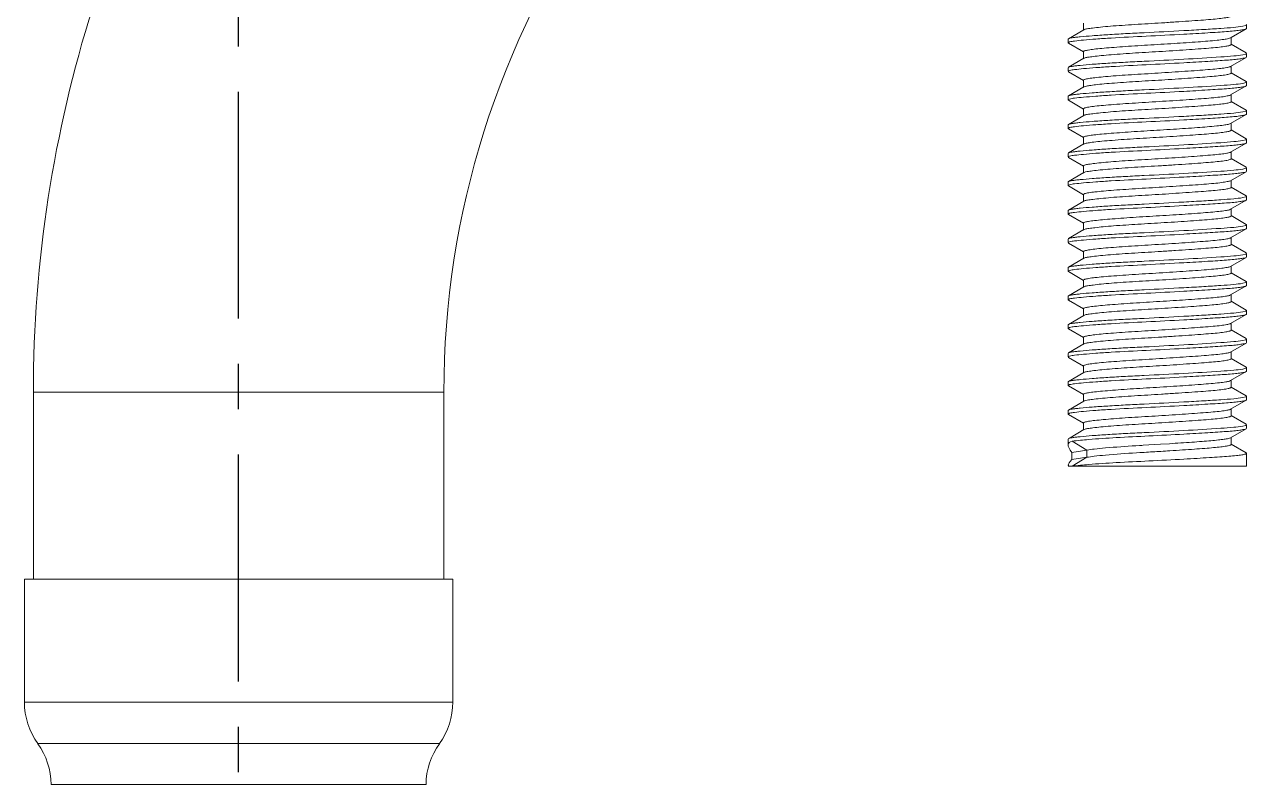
# Model space of a CAD drawing. Header units: millimetres. Extents: x 1334 to 1928, y -1757 to -1337.
# Drawn here: x 1652.81 to 1687.05, y -1692.07 to -1670.78 of the extents above; entities that cross this region are included whole.
import ezdxf

# ---------------------------------------------------------------- set-up
doc = ezdxf.new("R2010")
doc.units = ezdxf.units.MM
doc.header["$LTSCALE"] = 0.1
doc.linetypes.add('CENTERX2', pattern=[101.6, 63.5, -12.7, 12.7, -12.7])
doc.layers.get('0').update_dxf_attribs({"lineweight": 13})
doc.layers.add('CENTER', color=1, linetype='CENTERX2')

msp = doc.modelspace()

# ---------------------------------------------------------------- linework, layer by layer
at = {"color": 7, "linetype": 'Continuous'}
for p, q in [((1682.485, -1670.746), (1682.485, -1670.946)), ((1687.042, -1670.784), (1687.052, -1670.796)), ((1682.496, -1670.932), (1682.062, -1671.184)), ((1682.503, -1670.929), (1682.496, -1670.932)), ((1686.619, -1671.153), (1687.041, -1670.908)), ((1687.029, -1670.814), (1686.944, -1670.835)), ((1687.038, -1670.81), (1687.029, -1670.814)), ((1687.052, -1670.796), (1687.038, -1670.81)), ((1687.042, -1670.908), (1687.052, -1670.896)), ((1687.052, -1670.796), (1687.052, -1670.896)), ((1682.062, -1671.184), (1682.052, -1671.196)), ((1682.052, -1671.196), (1682.052, -1671.296)), ((1682.052, -1671.296), (1682.092, -1671.273)), ((1682.062, -1671.308), (1682.052, -1671.296)), ((1682.062, -1671.308), (1682.485, -1671.553)), ((1686.606, -1671.161), (1686.548, -1671.181)), ((1686.606, -1671.16), (1686.619, -1671.153)), ((1686.619, -1671.346), (1686.619, -1671.16)), ((1687.042, -1671.584), (1686.619, -1671.339)), ((1682.496, -1671.732), (1682.062, -1671.984)), ((1682.485, -1671.546), (1682.485, -1671.746)), ((1682.509, -1671.726), (1682.496, -1671.732)), ((1686.606, -1671.96), (1687.041, -1671.708)), ((1687.029, -1671.614), (1686.944, -1671.635)), ((1687.038, -1671.61), (1687.029, -1671.614)), ((1687.052, -1671.596), (1687.038, -1671.61)), ((1687.041, -1671.708), (1687.052, -1671.696)), ((1687.042, -1671.584), (1687.052, -1671.596)), ((1687.052, -1671.596), (1687.052, -1671.696)), ((1682.062, -1671.984), (1682.052, -1671.996)), ((1682.052, -1671.996), (1682.052, -1672.096)), ((1682.052, -1672.096), (1682.091, -1672.073)), ((1682.062, -1672.108), (1682.052, -1672.096)), ((1682.062, -1672.108), (1682.485, -1672.353)), ((1686.606, -1671.96), (1686.592, -1671.967)), ((1686.619, -1672.146), (1686.619, -1671.96)), ((1687.042, -1672.384), (1686.619, -1672.139)), ((1682.485, -1672.346), (1682.485, -1672.546)), ((1687.029, -1672.414), (1686.944, -1672.435)), ((1687.038, -1672.41), (1687.029, -1672.414)), ((1687.052, -1672.396), (1687.038, -1672.41)), ((1687.041, -1672.508), (1687.052, -1672.496)), ((1687.042, -1672.384), (1687.052, -1672.396)), ((1687.052, -1672.396), (1687.052, -1672.496)), ((1682.062, -1672.784), (1682.052, -1672.796)), ((1682.052, -1672.796), (1682.052, -1672.896)), ((1682.496, -1672.532), (1682.062, -1672.784)), ((1682.536, -1672.518), (1682.497, -1672.532)), ((1686.606, -1672.76), (1686.6, -1672.763)), ((1686.606, -1672.76), (1687.041, -1672.508)), ((1686.619, -1672.946), (1686.619, -1672.76)), ((1682.052, -1672.896), (1682.092, -1672.873)), ((1682.062, -1672.908), (1682.052, -1672.896)), ((1682.062, -1672.908), (1682.485, -1673.153)), ((1682.485, -1673.146), (1682.485, -1673.346)), ((1687.042, -1673.184), (1686.619, -1672.939)), ((1687.042, -1673.184), (1687.052, -1673.196)), ((1682.496, -1673.332), (1682.062, -1673.584)), ((1682.504, -1673.328), (1682.496, -1673.332)), ((1686.606, -1673.56), (1687.041, -1673.308)), ((1687.029, -1673.214), (1686.944, -1673.235)), ((1687.038, -1673.21), (1687.029, -1673.214)), ((1687.052, -1673.196), (1687.038, -1673.21)), ((1687.041, -1673.308), (1687.052, -1673.296)), ((1687.052, -1673.196), (1687.052, -1673.296)), ((1682.062, -1673.584), (1682.052, -1673.596)), ((1682.052, -1673.596), (1682.052, -1673.696)), ((1682.052, -1673.696), (1682.092, -1673.673)), ((1682.062, -1673.708), (1682.052, -1673.696)), ((1682.062, -1673.708), (1682.485, -1673.953)), ((1686.606, -1673.561), (1686.54, -1673.582)), ((1686.619, -1673.746), (1686.619, -1673.56)), ((1687.042, -1673.984), (1686.619, -1673.739)), ((1682.496, -1674.132), (1682.062, -1674.384)), ((1682.485, -1673.946), (1682.485, -1674.146)), ((1682.515, -1674.124), (1682.496, -1674.132)), ((1686.606, -1674.36), (1687.041, -1674.108)), ((1687.029, -1674.014), (1686.944, -1674.035)), ((1687.038, -1674.01), (1687.029, -1674.014)), ((1687.052, -1673.996), (1687.038, -1674.01)), ((1687.041, -1674.108), (1687.052, -1674.096)), ((1687.042, -1673.984), (1687.052, -1673.996)), ((1687.052, -1673.996), (1687.052, -1674.096)), ((1682.062, -1674.384), (1682.052, -1674.396)), ((1682.052, -1674.396), (1682.052, -1674.496)), ((1682.052, -1674.496), (1682.092, -1674.473)), ((1682.062, -1674.508), (1682.052, -1674.496)), ((1682.062, -1674.508), (1682.485, -1674.753)), ((1686.606, -1674.36), (1686.593, -1674.367)), ((1686.619, -1674.546), (1686.619, -1674.36)), ((1687.042, -1674.784), (1686.619, -1674.539)), ((1682.485, -1674.746), (1682.485, -1674.946)), ((1687.029, -1674.814), (1686.944, -1674.835)), ((1687.038, -1674.81), (1687.029, -1674.814)), ((1687.052, -1674.796), (1687.038, -1674.81)), ((1687.041, -1674.908), (1687.052, -1674.896)), ((1687.042, -1674.784), (1687.052, -1674.796)), ((1687.052, -1674.796), (1687.052, -1674.896)), ((1682.062, -1675.184), (1682.052, -1675.196)), ((1682.052, -1675.196), (1682.052, -1675.296)), ((1682.496, -1674.932), (1682.062, -1675.184)), ((1682.502, -1674.929), (1682.497, -1674.932)), ((1686.606, -1675.16), (1686.6, -1675.163)), ((1686.606, -1675.16), (1687.041, -1674.908)), ((1686.619, -1675.346), (1686.619, -1675.16)), ((1682.052, -1675.296), (1682.091, -1675.273)), ((1682.062, -1675.308), (1682.052, -1675.296)), ((1682.062, -1675.308), (1682.485, -1675.553)), ((1682.485, -1675.546), (1682.485, -1675.746)), ((1687.042, -1675.584), (1686.619, -1675.339)), ((1687.042, -1675.584), (1687.052, -1675.596)), ((1682.496, -1675.732), (1682.062, -1675.984)), ((1682.507, -1675.727), (1682.496, -1675.732)), ((1686.606, -1675.96), (1687.041, -1675.708)), ((1687.029, -1675.614), (1686.944, -1675.635)), ((1687.038, -1675.61), (1687.029, -1675.614)), ((1687.052, -1675.596), (1687.038, -1675.61)), ((1687.041, -1675.708), (1687.052, -1675.696)), ((1687.052, -1675.596), (1687.052, -1675.696)), ((1682.062, -1675.984), (1682.052, -1675.996)), ((1682.052, -1675.996), (1682.052, -1676.096)), ((1682.052, -1676.096), (1682.092, -1676.073)), ((1682.062, -1676.108), (1682.052, -1676.096)), ((1682.062, -1676.108), (1682.485, -1676.353)), ((1686.606, -1675.961), (1686.571, -1675.975)), ((1686.619, -1676.146), (1686.619, -1675.96)), ((1687.042, -1676.384), (1686.619, -1676.139)), ((1682.496, -1676.532), (1682.062, -1676.784)), ((1682.485, -1676.346), (1682.485, -1676.546)), ((1682.528, -1676.52), (1682.496, -1676.532)), ((1686.606, -1676.76), (1687.041, -1676.508)), ((1687.029, -1676.414), (1686.944, -1676.435)), ((1687.038, -1676.41), (1687.029, -1676.414)), ((1687.052, -1676.396), (1687.038, -1676.41)), ((1687.041, -1676.508), (1687.052, -1676.496)), ((1687.042, -1676.384), (1687.052, -1676.396)), ((1687.052, -1676.396), (1687.052, -1676.496)), ((1682.062, -1676.784), (1682.052, -1676.796)), ((1682.052, -1676.796), (1682.052, -1676.896)), ((1682.052, -1676.896), (1682.092, -1676.873)), ((1682.062, -1676.908), (1682.052, -1676.896)), ((1682.062, -1676.908), (1682.485, -1677.153)), ((1686.606, -1676.76), (1686.593, -1676.766)), ((1686.619, -1676.946), (1686.619, -1676.76)), ((1687.042, -1677.184), (1686.619, -1676.939)), ((1682.485, -1677.146), (1682.485, -1677.346)), ((1687.029, -1677.214), (1686.944, -1677.235)), ((1687.038, -1677.21), (1687.029, -1677.214)), ((1687.052, -1677.196), (1687.038, -1677.21)), ((1687.041, -1677.308), (1687.052, -1677.296)), ((1687.042, -1677.184), (1687.052, -1677.196)), ((1687.052, -1677.196), (1687.052, -1677.296)), ((1682.062, -1677.584), (1682.052, -1677.596)), ((1682.052, -1677.596), (1682.052, -1677.696)), ((1682.496, -1677.332), (1682.062, -1677.584)), ((1682.503, -1677.329), (1682.497, -1677.332)), ((1686.606, -1677.56), (1686.601, -1677.563)), ((1686.606, -1677.56), (1687.041, -1677.308)), ((1686.619, -1677.746), (1686.619, -1677.56)), ((1682.052, -1677.696), (1682.092, -1677.673)), ((1682.062, -1677.708), (1682.052, -1677.696)), ((1682.062, -1677.708), (1682.485, -1677.953)), ((1682.485, -1677.946), (1682.485, -1678.146)), ((1687.042, -1677.984), (1686.619, -1677.739)), ((1682.496, -1678.132), (1682.062, -1678.384)), ((1682.51, -1678.126), (1682.496, -1678.132)), ((1686.606, -1678.36), (1687.041, -1678.108)), ((1687.029, -1678.014), (1686.944, -1678.035)), ((1687.038, -1678.01), (1687.029, -1678.014)), ((1687.052, -1677.996), (1687.038, -1678.01)), ((1687.042, -1677.984), (1687.052, -1677.996)), ((1687.042, -1678.108), (1687.052, -1678.096)), ((1687.052, -1677.996), (1687.052, -1678.096)), ((1682.062, -1678.384), (1682.052, -1678.396)), ((1682.052, -1678.396), (1682.052, -1678.496)), ((1682.052, -1678.496), (1682.092, -1678.473)), ((1682.062, -1678.508), (1682.052, -1678.496)), ((1682.062, -1678.508), (1682.485, -1678.753)), ((1686.606, -1678.361), (1686.574, -1678.374)), ((1686.619, -1678.546), (1686.619, -1678.36)), ((1687.042, -1678.784), (1686.619, -1678.539)), ((1682.496, -1678.932), (1682.062, -1679.184)), ((1682.485, -1678.746), (1682.485, -1678.946)), ((1682.532, -1678.919), (1682.497, -1678.932)), ((1686.606, -1679.16), (1687.041, -1678.908)), ((1687.029, -1678.814), (1686.944, -1678.835)), ((1687.038, -1678.81), (1687.029, -1678.814)), ((1687.052, -1678.796), (1687.038, -1678.81)), ((1687.041, -1678.908), (1687.052, -1678.896)), ((1687.042, -1678.784), (1687.052, -1678.796)), ((1687.052, -1678.796), (1687.052, -1678.896)), ((1682.062, -1679.184), (1682.052, -1679.196)), ((1682.052, -1679.196), (1682.052, -1679.296)), ((1682.052, -1679.296), (1682.091, -1679.273)), ((1682.062, -1679.308), (1682.052, -1679.296)), ((1682.062, -1679.308), (1682.485, -1679.553)), ((1686.606, -1679.16), (1686.594, -1679.166)), ((1686.619, -1679.346), (1686.619, -1679.16)), ((1687.042, -1679.584), (1686.619, -1679.339)), ((1682.485, -1679.546), (1682.485, -1679.746)), ((1687.029, -1679.614), (1686.944, -1679.635)), ((1687.038, -1679.61), (1687.029, -1679.614)), ((1687.052, -1679.596), (1687.038, -1679.61)), ((1687.042, -1679.584), (1687.052, -1679.596)), ((1687.052, -1679.596), (1687.052, -1679.696)), ((1682.062, -1679.984), (1682.052, -1679.996)), ((1682.052, -1679.996), (1682.052, -1680.096)), ((1682.496, -1679.732), (1682.062, -1679.984)), ((1682.504, -1679.728), (1682.496, -1679.732)), ((1686.606, -1679.96), (1686.601, -1679.963)), ((1686.606, -1679.96), (1687.041, -1679.708)), ((1686.619, -1680.146), (1686.619, -1679.946)), ((1687.041, -1679.708), (1687.052, -1679.696)), ((1682.052, -1680.096), (1682.092, -1680.073)), ((1682.062, -1680.108), (1682.052, -1680.096)), ((1682.062, -1680.108), (1682.485, -1680.353)), ((1682.485, -1680.346), (1682.485, -1680.546)), ((1687.042, -1680.384), (1686.619, -1680.139)), ((1682.496, -1680.532), (1682.062, -1680.784)), ((1682.515, -1680.524), (1682.496, -1680.532)), ((1686.606, -1680.76), (1687.041, -1680.508)), ((1687.029, -1680.414), (1686.944, -1680.435)), ((1687.038, -1680.41), (1687.029, -1680.414)), ((1687.052, -1680.396), (1687.038, -1680.41)), ((1687.041, -1680.508), (1687.052, -1680.496)), ((1687.042, -1680.384), (1687.052, -1680.396)), ((1687.052, -1680.396), (1687.052, -1680.496)), ((1682.062, -1680.784), (1682.052, -1680.796)), ((1682.052, -1680.796), (1682.052, -1680.896)), ((1682.052, -1680.896), (1682.092, -1680.873)), ((1682.062, -1680.908), (1682.052, -1680.896)), ((1682.062, -1680.908), (1682.485, -1681.153)), ((1686.606, -1680.761), (1686.577, -1680.773)), ((1686.619, -1680.946), (1686.619, -1680.746)), ((1687.042, -1681.184), (1686.619, -1680.939)), ((1653.064, -1681.085), (1664.564, -1681.085)), ((1653.064, -1681.085), (1653.064, -1686.323)), ((1664.564, -1681.085), (1664.564, -1686.323)), ((1682.496, -1681.332), (1682.062, -1681.584)), ((1682.485, -1681.146), (1682.485, -1681.346)), ((1682.502, -1681.329), (1682.497, -1681.332)), ((1686.606, -1681.56), (1687.041, -1681.308)), ((1687.029, -1681.214), (1686.944, -1681.235)), ((1687.038, -1681.21), (1687.029, -1681.214)), ((1687.052, -1681.196), (1687.038, -1681.21)), ((1687.041, -1681.308), (1687.052, -1681.296)), ((1687.042, -1681.184), (1687.052, -1681.196)), ((1687.052, -1681.196), (1687.052, -1681.296)), ((1682.062, -1681.584), (1682.052, -1681.596)), ((1682.052, -1681.596), (1682.052, -1681.696)), ((1682.052, -1681.696), (1682.092, -1681.673)), ((1682.062, -1681.708), (1682.052, -1681.696)), ((1682.062, -1681.708), (1682.485, -1681.953)), ((1686.606, -1681.56), (1686.595, -1681.565)), ((1686.619, -1681.746), (1686.619, -1681.546)), ((1687.042, -1681.984), (1686.619, -1681.739)), ((1682.485, -1681.946), (1682.485, -1682.132)), ((1687.029, -1682.014), (1686.944, -1682.035)), ((1687.038, -1682.01), (1687.029, -1682.014)), ((1687.052, -1681.996), (1687.038, -1682.01)), ((1687.042, -1681.984), (1687.052, -1681.996)), ((1687.052, -1681.996), (1687.052, -1682.096)), ((1682.062, -1682.384), (1682.052, -1682.396)), ((1682.052, -1682.396), (1682.052, -1682.565)), ((1682.496, -1682.132), (1682.107, -1682.358)), ((1682.506, -1682.127), (1682.496, -1682.132)), ((1686.606, -1682.36), (1687.041, -1682.108)), ((1686.619, -1682.546), (1686.619, -1682.36)), ((1687.041, -1682.108), (1687.052, -1682.096)), ((1682.16, -1682.773), (1682.578, -1682.708)), ((1682.16, -1682.973), (1682.16, -1682.773)), ((1682.165, -1682.458), (1682.578, -1682.708)), ((1682.578, -1682.708), (1682.578, -1682.908)), ((1684.051, -1682.578), (1683.954, -1682.584)), ((1684.119, -1682.574), (1684.051, -1682.578)), ((1684.132, -1682.773), (1684.061, -1682.777)), ((1684.158, -1682.571), (1684.119, -1682.574)), ((1684.186, -1682.77), (1684.132, -1682.773)), ((1684.64, -1682.541), (1684.158, -1682.571)), ((1684.892, -1682.526), (1684.64, -1682.541)), ((1687.042, -1682.784), (1686.619, -1682.539)), ((1682.16, -1682.973), (1682.578, -1682.908)), ((1682.578, -1682.908), (1682.165, -1683.158)), ((1684.061, -1682.777), (1683.967, -1682.783)), ((1687.042, -1682.784), (1687.052, -1682.796)), ((1687.052, -1682.796), (1687.052, -1683.158)), ((1682.077, -1683.158), (1682.052, -1683.127)), ((1687.052, -1683.158), (1682.052, -1683.158)), ((1652.814, -1686.323), (1652.814, -1689.762)), ((1652.815, -1686.323), (1664.814, -1686.323)), ((1664.814, -1686.323), (1664.814, -1689.762)), ((1664.814, -1689.762), (1652.814, -1689.762)), ((1664.439, -1690.928), (1653.189, -1690.928)), ((1653.564, -1692.073), (1664.064, -1692.073))]:
    msp.add_line(p, q, dxfattribs=at)
for centre, radius, start, end in [((1688.824, -1681.085), 35.759, 145.0129, 180.0004), ((1688.823, -1681.085), 24.259, 145.013, 180.0012), ((1678.419, -1583.228), 99.708, 273.31567, 273.58501), ((1677.798, -1573.247), 109.709, 273.58282, 273.7131), ((1654.814, -1689.762), 2, 180, 215.6591), ((1662.814, -1689.762), 2, 324.3409, 0), ((1651.564, -1692.094), 2, 0.59, 35.6591), ((1666.064, -1692.094), 2, 144.3409, 179.41)]:
    msp.add_arc(centre, radius, start, end, dxfattribs=at)
for centre, major_axis, ratio, start_param, end_param in [((1684.552, -1683.902), (2.489, -1.388), 0.165946, 2.932111, 3.529522), ((1684.552, -1681.715), (2.496, 1.428), 0.096338, 2.790864, 3.086536)]:
    msp.add_ellipse(centre, major_axis=major_axis, ratio=ratio, start_param=start_param, end_param=end_param, dxfattribs=at)
for points, knots in [([(1686.619, -1670.546), (1686.619, -1670.551), (1686.605, -1670.563), (1686.556, -1670.58), (1686.446, -1670.602), (1686.271, -1670.624), (1686.038, -1670.645), (1685.753, -1670.667), (1685.421, -1670.691), (1685.054, -1670.716), (1684.549, -1670.749), (1684.05, -1670.777), (1683.572, -1670.808), (1683.252, -1670.832), (1682.976, -1670.857), (1682.759, -1670.88), (1682.608, -1670.903), (1682.529, -1670.917), (1682.503, -1670.929)], [0, 0, 0, 0, 0.003771, 0.011288, 0.039147, 0.083031, 0.139439, 0.20844, 0.289957, 0.380302, 0.474727, 0.656399, 0.742121, 0.821299, 0.889258, 0.942455, 0.979152, 1, 1, 1, 1]), ([(1685.295, -1670.958), (1684.924, -1670.979), (1684.379, -1671.007), (1683.668, -1671.041), (1683.182, -1671.069), (1682.759, -1671.098), (1682.46, -1671.123), (1682.274, -1671.143), (1682.177, -1671.156), (1682.11, -1671.168), (1682.074, -1671.177), (1682.062, -1671.184)], [0, 0, 0, 0, 0.343415, 0.504893, 0.658558, 0.79285, 0.89724, 0.936197, 0.965964, 0.987108, 1, 1, 1, 1]), ([(1682.092, -1671.273), (1682.138, -1671.26), (1682.268, -1671.244), (1682.514, -1671.218), (1682.857, -1671.191), (1683.442, -1671.152), (1684.264, -1671.113), (1684.943, -1671.078), (1685.295, -1671.058)], [0, 0, 0, 0, 0.044921, 0.122361, 0.231264, 0.365388, 0.670393, 1, 1, 1, 1]), ([(1686.944, -1670.835), (1686.861, -1670.85), (1686.656, -1670.872), (1686.294, -1670.899), (1685.828, -1670.928), (1685.483, -1670.948), (1685.295, -1670.958)], [0, 0, 0, 0, 0.152845, 0.373374, 0.658553, 1, 1, 1, 1]), ([(1685.295, -1671.058), (1685.518, -1671.046), (1685.835, -1671.027), (1686.234, -1671.002), (1686.478, -1670.986), (1686.683, -1670.969), (1686.847, -1670.951), (1686.962, -1670.932), (1687.023, -1670.919), (1687.042, -1670.908)], [0, 0, 0, 0, 0.381801, 0.543404, 0.681919, 0.800303, 0.895471, 0.962821, 1, 1, 1, 1]), ([(1686.548, -1671.181), (1686.505, -1671.191), (1686.399, -1671.207), (1686.116, -1671.239), (1685.65, -1671.277), (1685, -1671.32), (1684.406, -1671.355), (1683.925, -1671.385), (1683.587, -1671.408), (1683.28, -1671.431), (1683.014, -1671.454), (1682.797, -1671.475), (1682.638, -1671.495), (1682.541, -1671.515), (1682.497, -1671.53), (1682.485, -1671.542), (1682.485, -1671.546)], [0, 0, 0, 0, 0.031975, 0.07847, 0.209097, 0.375544, 0.556596, 0.645375, 0.729129, 0.80529, 0.871358, 0.925048, 0.964914, 0.98981, 0.996505, 1, 1, 1, 1]), ([(1686.619, -1671.346), (1686.619, -1671.351), (1686.605, -1671.363), (1686.557, -1671.38), (1686.449, -1671.402), (1686.276, -1671.423), (1686.046, -1671.444), (1685.765, -1671.466), (1685.437, -1671.49), (1685.074, -1671.515), (1684.572, -1671.547), (1684.076, -1671.575), (1683.6, -1671.606), (1683.278, -1671.63), (1683, -1671.655), (1682.778, -1671.678), (1682.621, -1671.7), (1682.538, -1671.715), (1682.509, -1671.726)], [0, 0, 0, 0, 0.003759, 0.011167, 0.038684, 0.081972, 0.137919, 0.205977, 0.286648, 0.376126, 0.469892, 0.651135, 0.736605, 0.816089, 0.884814, 0.939334, 0.977527, 1, 1, 1, 1]), ([(1685.295, -1671.758), (1684.924, -1671.779), (1684.379, -1671.807), (1683.668, -1671.841), (1683.182, -1671.869), (1682.759, -1671.898), (1682.46, -1671.923), (1682.274, -1671.943), (1682.177, -1671.956), (1682.11, -1671.968), (1682.074, -1671.977), (1682.062, -1671.984)], [0, 0, 0, 0, 0.343295, 0.504876, 0.658579, 0.79285, 0.897287, 0.936223, 0.965914, 0.987137, 1, 1, 1, 1]), ([(1686.944, -1671.635), (1686.861, -1671.65), (1686.656, -1671.672), (1686.106, -1671.713), (1685.64, -1671.739), (1685.295, -1671.758)], [0, 0, 0, 0, 0.152581, 0.373582, 1, 1, 1, 1]), ([(1685.295, -1671.858), (1685.518, -1671.846), (1685.835, -1671.827), (1686.234, -1671.802), (1686.478, -1671.786), (1686.683, -1671.769), (1686.847, -1671.751), (1686.962, -1671.732), (1687.023, -1671.719), (1687.041, -1671.708)], [0, 0, 0, 0, 0.381675, 0.543402, 0.682103, 0.800126, 0.895467, 0.962879, 1, 1, 1, 1]), ([(1682.091, -1672.073), (1682.138, -1672.06), (1682.268, -1672.044), (1682.514, -1672.018), (1682.857, -1671.991), (1683.442, -1671.952), (1684.264, -1671.913), (1684.943, -1671.878), (1685.295, -1671.858)], [0, 0, 0, 0, 0.044939, 0.122377, 0.231311, 0.3654, 0.670372, 1, 1, 1, 1]), ([(1686.592, -1671.967), (1686.561, -1671.98), (1686.474, -1671.997), (1686.312, -1672.019), (1686.088, -1672.04), (1685.812, -1672.063), (1685.493, -1672.086), (1685.012, -1672.119), (1684.514, -1672.151), (1684.013, -1672.18), (1683.658, -1672.202), (1683.333, -1672.226), (1683.05, -1672.25), (1682.82, -1672.274), (1682.663, -1672.293), (1682.571, -1672.309), (1682.526, -1672.321), (1682.498, -1672.329), (1682.485, -1672.341), (1682.485, -1672.346)], [0, 0, 0, 0, 0.024045, 0.06404, 0.118897, 0.186614, 0.265061, 0.351541, 0.536075, 0.627846, 0.715088, 0.794725, 0.864166, 0.921029, 0.963118, 0.97825, 0.989349, 0.996432, 1, 1, 1, 1]), ([(1686.619, -1672.146), (1686.619, -1672.151), (1686.606, -1672.162), (1686.56, -1672.179), (1686.456, -1672.2), (1686.291, -1672.222), (1686.071, -1672.242), (1685.801, -1672.263), (1685.487, -1672.286), (1685.136, -1672.311), (1684.646, -1672.343), (1684.05, -1672.377), (1683.481, -1672.413), (1683.079, -1672.447), (1682.844, -1672.471), (1682.669, -1672.493), (1682.573, -1672.508), (1682.536, -1672.518)], [0, 0, 0, 0, 0.003659, 0.010828, 0.03728, 0.078976, 0.133071, 0.19855, 0.276373, 0.363323, 0.455112, 0.634824, 0.799757, 0.870902, 0.92923, 0.972412, 1, 1, 1, 1]), ([(1686.944, -1672.435), (1686.861, -1672.45), (1686.656, -1672.472), (1686.106, -1672.513), (1685.64, -1672.539), (1685.295, -1672.558)], [0, 0, 0, 0, 0.152565, 0.373473, 1, 1, 1, 1]), ([(1685.295, -1672.558), (1684.924, -1672.579), (1684.379, -1672.607), (1683.668, -1672.641), (1683.182, -1672.669), (1682.759, -1672.698), (1682.46, -1672.723), (1682.274, -1672.743), (1682.177, -1672.756), (1682.11, -1672.768), (1682.074, -1672.777), (1682.062, -1672.784)], [0, 0, 0, 0, 0.343418, 0.504838, 0.658656, 0.792993, 0.897378, 0.93631, 0.966077, 0.98724, 1, 1, 1, 1]), ([(1682.092, -1672.873), (1682.138, -1672.86), (1682.268, -1672.844), (1682.514, -1672.818), (1682.857, -1672.791), (1683.442, -1672.752), (1684.264, -1672.713), (1684.942, -1672.678), (1685.295, -1672.658)], [0, 0, 0, 0, 0.044895, 0.122354, 0.231301, 0.365347, 0.670266, 1, 1, 1, 1]), ([(1686.6, -1672.763), (1686.572, -1672.776), (1686.489, -1672.793), (1686.334, -1672.817), (1686.115, -1672.839), (1685.842, -1672.862), (1685.524, -1672.884), (1685.042, -1672.916), (1684.54, -1672.948), (1684.035, -1672.979), (1683.675, -1673.002), (1683.346, -1673.025), (1683.059, -1673.048), (1682.825, -1673.072), (1682.666, -1673.092), (1682.572, -1673.109), (1682.526, -1673.121), (1682.499, -1673.13), (1682.485, -1673.142), (1682.485, -1673.147)], [0, 0, 0, 0, 0.022213, 0.060581, 0.114094, 0.181079, 0.259028, 0.345335, 0.5308, 0.62332, 0.711425, 0.792062, 0.862271, 0.919772, 0.962637, 0.978019, 0.98924, 0.996388, 1, 1, 1, 1]), ([(1685.295, -1672.658), (1685.518, -1672.646), (1685.835, -1672.627), (1686.234, -1672.602), (1686.478, -1672.586), (1686.683, -1672.569), (1686.847, -1672.551), (1686.962, -1672.532), (1687.023, -1672.519), (1687.041, -1672.508)], [0, 0, 0, 0, 0.381657, 0.543443, 0.681969, 0.800157, 0.895538, 0.962852, 1, 1, 1, 1]), ([(1686.619, -1672.946), (1686.619, -1672.951), (1686.605, -1672.963), (1686.556, -1672.98), (1686.447, -1673.002), (1686.273, -1673.024), (1686.04, -1673.045), (1685.756, -1673.067), (1685.425, -1673.091), (1685.059, -1673.116), (1684.555, -1673.149), (1684.056, -1673.176), (1683.579, -1673.207), (1683.258, -1673.232), (1682.982, -1673.257), (1682.764, -1673.28), (1682.611, -1673.302), (1682.531, -1673.316), (1682.504, -1673.328)], [0, 0, 0, 0, 0.003765, 0.011257, 0.039025, 0.082784, 0.139043, 0.207842, 0.289138, 0.379279, 0.473532, 0.65507, 0.740779, 0.820023, 0.888178, 0.94168, 0.978781, 1, 1, 1, 1]), ([(1685.295, -1673.358), (1684.924, -1673.379), (1684.379, -1673.407), (1683.668, -1673.441), (1683.182, -1673.469), (1682.759, -1673.498), (1682.46, -1673.523), (1682.274, -1673.543), (1682.177, -1673.556), (1682.11, -1673.568), (1682.074, -1673.577), (1682.062, -1673.584)], [0, 0, 0, 0, 0.343448, 0.504869, 0.658571, 0.792827, 0.897277, 0.936201, 0.965976, 0.987101, 1, 1, 1, 1]), ([(1682.092, -1673.673), (1682.138, -1673.66), (1682.268, -1673.644), (1682.514, -1673.617), (1682.856, -1673.591), (1683.442, -1673.552), (1684.264, -1673.513), (1684.942, -1673.478), (1685.295, -1673.458)], [0, 0, 0, 0, 0.044876, 0.122311, 0.231281, 0.365285, 0.670266, 1, 1, 1, 1]), ([(1686.944, -1673.235), (1686.861, -1673.25), (1686.656, -1673.272), (1686.294, -1673.299), (1685.828, -1673.328), (1685.483, -1673.348), (1685.295, -1673.358)], [0, 0, 0, 0, 0.152809, 0.373331, 0.658569, 1, 1, 1, 1]), ([(1685.295, -1673.458), (1685.518, -1673.446), (1685.835, -1673.428), (1686.234, -1673.402), (1686.478, -1673.386), (1686.683, -1673.369), (1686.847, -1673.351), (1686.962, -1673.332), (1687.023, -1673.319), (1687.041, -1673.308)], [0, 0, 0, 0, 0.38166, 0.54354, 0.681835, 0.800285, 0.89556, 0.96285, 1, 1, 1, 1]), ([(1686.54, -1673.582), (1686.496, -1673.592), (1686.388, -1673.608), (1686.102, -1673.641), (1685.633, -1673.678), (1684.983, -1673.722), (1684.392, -1673.756), (1683.913, -1673.786), (1683.578, -1673.809), (1683.273, -1673.832), (1683.009, -1673.854), (1682.794, -1673.876), (1682.637, -1673.896), (1682.54, -1673.915), (1682.497, -1673.93), (1682.485, -1673.942), (1682.485, -1673.946)], [0, 0, 0, 0, 0.03299, 0.080311, 0.211956, 0.378609, 0.559205, 0.6476, 0.730915, 0.80662, 0.872267, 0.925589, 0.965154, 0.989869, 0.996522, 1, 1, 1, 1]), ([(1686.619, -1673.746), (1686.619, -1673.751), (1686.605, -1673.763), (1686.557, -1673.78), (1686.45, -1673.801), (1686.28, -1673.823), (1686.052, -1673.844), (1685.774, -1673.865), (1685.449, -1673.889), (1685.089, -1673.914), (1684.59, -1673.946), (1683.987, -1673.98), (1683.416, -1674.018), (1683.019, -1674.053), (1682.793, -1674.076), (1682.632, -1674.099), (1682.546, -1674.113), (1682.515, -1674.124)], [0, 0, 0, 0, 0.003739, 0.011081, 0.038326, 0.081232, 0.136658, 0.204123, 0.284086, 0.372936, 0.466201, 0.647019, 0.812041, 0.881394, 0.936866, 0.976303, 1, 1, 1, 1]), ([(1685.295, -1674.158), (1684.924, -1674.179), (1684.379, -1674.207), (1683.668, -1674.241), (1683.182, -1674.269), (1682.759, -1674.298), (1682.46, -1674.323), (1682.274, -1674.343), (1682.177, -1674.356), (1682.11, -1674.368), (1682.074, -1674.377), (1682.062, -1674.384)], [0, 0, 0, 0, 0.343313, 0.504883, 0.658546, 0.792874, 0.897273, 0.936219, 0.965919, 0.98712, 1, 1, 1, 1]), ([(1686.944, -1674.035), (1686.861, -1674.05), (1686.656, -1674.072), (1686.106, -1674.113), (1685.64, -1674.139), (1685.295, -1674.158)], [0, 0, 0, 0, 0.152606, 0.373502, 1, 1, 1, 1]), ([(1685.295, -1674.258), (1685.518, -1674.246), (1685.835, -1674.227), (1686.234, -1674.202), (1686.478, -1674.186), (1686.683, -1674.169), (1686.847, -1674.151), (1686.962, -1674.132), (1687.023, -1674.119), (1687.041, -1674.108)], [0, 0, 0, 0, 0.381688, 0.543495, 0.681867, 0.800429, 0.895536, 0.96286, 1, 1, 1, 1]), ([(1682.092, -1674.473), (1682.138, -1674.46), (1682.268, -1674.444), (1682.514, -1674.418), (1682.856, -1674.391), (1683.442, -1674.352), (1684.264, -1674.313), (1684.942, -1674.278), (1685.295, -1674.258)], [0, 0, 0, 0, 0.044904, 0.122322, 0.231272, 0.365273, 0.670328, 1, 1, 1, 1]), ([(1686.593, -1674.367), (1686.562, -1674.379), (1686.475, -1674.397), (1686.314, -1674.419), (1686.091, -1674.44), (1685.816, -1674.462), (1685.496, -1674.486), (1685.016, -1674.519), (1684.516, -1674.55), (1684.016, -1674.58), (1683.66, -1674.602), (1683.334, -1674.625), (1683.051, -1674.65), (1682.82, -1674.673), (1682.664, -1674.693), (1682.571, -1674.709), (1682.526, -1674.721), (1682.499, -1674.73), (1682.485, -1674.741), (1682.485, -1674.746)], [0, 0, 0, 0, 0.023855, 0.063663, 0.118392, 0.186025, 0.264412, 0.350889, 0.535526, 0.627374, 0.71471, 0.794445, 0.863966, 0.920914, 0.963079, 0.978231, 0.989341, 0.996432, 1, 1, 1, 1]), ([(1686.619, -1674.546), (1686.619, -1674.551), (1686.605, -1674.563), (1686.576, -1674.573), (1686.528, -1674.586), (1686.43, -1674.604), (1686.27, -1674.624), (1686.037, -1674.645), (1685.751, -1674.667), (1685.418, -1674.691), (1685.051, -1674.716), (1684.545, -1674.749), (1684.045, -1674.777), (1683.567, -1674.808), (1683.247, -1674.833), (1682.972, -1674.858), (1682.755, -1674.881), (1682.606, -1674.903), (1682.527, -1674.917), (1682.502, -1674.929)], [0, 0, 0, 0, 0.003788, 0.011335, 0.023165, 0.039283, 0.083172, 0.139881, 0.20891, 0.290634, 0.381159, 0.475685, 0.657517, 0.743171, 0.822376, 0.890161, 0.943102, 0.979618, 1, 1, 1, 1]), ([(1686.944, -1674.835), (1686.861, -1674.85), (1686.656, -1674.872), (1686.106, -1674.913), (1685.64, -1674.939), (1685.295, -1674.958)], [0, 0, 0, 0, 0.152599, 0.373558, 1, 1, 1, 1]), ([(1685.295, -1674.958), (1684.924, -1674.979), (1684.379, -1675.007), (1683.668, -1675.041), (1683.182, -1675.069), (1682.759, -1675.098), (1682.46, -1675.123), (1682.274, -1675.143), (1682.177, -1675.156), (1682.11, -1675.168), (1682.074, -1675.177), (1682.062, -1675.184)], [0, 0, 0, 0, 0.343375, 0.50487, 0.658652, 0.793017, 0.897334, 0.93637, 0.966269, 0.98733, 1, 1, 1, 1]), ([(1682.091, -1675.273), (1682.138, -1675.26), (1682.268, -1675.244), (1682.514, -1675.218), (1682.857, -1675.191), (1683.442, -1675.152), (1684.264, -1675.113), (1684.943, -1675.078), (1685.295, -1675.058)], [0, 0, 0, 0, 0.044941, 0.122377, 0.231292, 0.365323, 0.670387, 1, 1, 1, 1]), ([(1686.6, -1675.163), (1686.572, -1675.176), (1686.49, -1675.192), (1686.335, -1675.216), (1686.116, -1675.239), (1685.844, -1675.262), (1685.525, -1675.284), (1685.043, -1675.316), (1684.541, -1675.348), (1684.036, -1675.379), (1683.676, -1675.402), (1683.347, -1675.425), (1683.06, -1675.448), (1682.825, -1675.472), (1682.666, -1675.492), (1682.572, -1675.509), (1682.526, -1675.521), (1682.499, -1675.53), (1682.485, -1675.542), (1682.485, -1675.547)], [0, 0, 0, 0, 0.022115, 0.060417, 0.113863, 0.180813, 0.258751, 0.345046, 0.530545, 0.623104, 0.711246, 0.79193, 0.862186, 0.919707, 0.962598, 0.978001, 0.989231, 0.996381, 1, 1, 1, 1]), ([(1685.295, -1675.058), (1685.518, -1675.046), (1685.835, -1675.027), (1686.234, -1675.002), (1686.478, -1674.986), (1686.683, -1674.969), (1686.847, -1674.951), (1686.962, -1674.932), (1687.023, -1674.919), (1687.041, -1674.908)], [0, 0, 0, 0, 0.381751, 0.543408, 0.682028, 0.800424, 0.895573, 0.96291, 1, 1, 1, 1]), ([(1686.619, -1675.346), (1686.619, -1675.351), (1686.605, -1675.363), (1686.556, -1675.38), (1686.448, -1675.402), (1686.274, -1675.424), (1686.043, -1675.445), (1685.76, -1675.466), (1685.431, -1675.49), (1685.066, -1675.515), (1684.563, -1675.548), (1684.066, -1675.576), (1683.589, -1675.607), (1683.268, -1675.631), (1682.99, -1675.656), (1682.77, -1675.679), (1682.616, -1675.701), (1682.534, -1675.716), (1682.507, -1675.727)], [0, 0, 0, 0, 0.003756, 0.011214, 0.038858, 0.082417, 0.138491, 0.206971, 0.287951, 0.377797, 0.471811, 0.653168, 0.73882, 0.818166, 0.886585, 0.940598, 0.978215, 1, 1, 1, 1]), ([(1685.295, -1675.758), (1684.924, -1675.779), (1684.379, -1675.807), (1683.668, -1675.841), (1683.182, -1675.869), (1682.759, -1675.898), (1682.46, -1675.923), (1682.274, -1675.943), (1682.177, -1675.956), (1682.11, -1675.968), (1682.074, -1675.977), (1682.062, -1675.984)], [0, 0, 0, 0, 0.343446, 0.504849, 0.65856, 0.792835, 0.897285, 0.936198, 0.965988, 0.987111, 1, 1, 1, 1]), ([(1682.092, -1676.073), (1682.138, -1676.06), (1682.269, -1676.044), (1682.514, -1676.018), (1682.857, -1675.991), (1683.442, -1675.952), (1684.264, -1675.913), (1684.942, -1675.878), (1685.295, -1675.858)], [0, 0, 0, 0, 0.044916, 0.122398, 0.231289, 0.365356, 0.670338, 1, 1, 1, 1]), ([(1686.944, -1675.635), (1686.861, -1675.65), (1686.656, -1675.672), (1686.294, -1675.699), (1685.828, -1675.728), (1685.483, -1675.748), (1685.295, -1675.758)], [0, 0, 0, 0, 0.152733, 0.373333, 0.658572, 1, 1, 1, 1]), ([(1685.295, -1675.858), (1685.518, -1675.846), (1685.835, -1675.827), (1686.234, -1675.802), (1686.478, -1675.786), (1686.683, -1675.769), (1686.847, -1675.751), (1686.962, -1675.732), (1687.023, -1675.719), (1687.041, -1675.708)], [0, 0, 0, 0, 0.381773, 0.543466, 0.682085, 0.800438, 0.895611, 0.962929, 1, 1, 1, 1]), ([(1686.571, -1675.975), (1686.534, -1675.985), (1686.437, -1676.002), (1686.261, -1676.024), (1686.029, -1676.045), (1685.629, -1676.078), (1685.057, -1676.117), (1684.457, -1676.152), (1683.967, -1676.182), (1683.62, -1676.205), (1683.305, -1676.229), (1683.031, -1676.252), (1682.808, -1676.274), (1682.643, -1676.295), (1682.543, -1676.314), (1682.498, -1676.33), (1682.485, -1676.341), (1682.485, -1676.346)], [0, 0, 0, 0, 0.02823, 0.071772, 0.12913, 0.198653, 0.364424, 0.547076, 0.637258, 0.722607, 0.800399, 0.868062, 0.923141, 0.964024, 0.98958, 0.996451, 1, 1, 1, 1]), ([(1686.619, -1676.146), (1686.619, -1676.151), (1686.606, -1676.162), (1686.559, -1676.179), (1686.454, -1676.201), (1686.287, -1676.222), (1686.064, -1676.243), (1685.792, -1676.264), (1685.473, -1676.287), (1685.119, -1676.312), (1684.626, -1676.344), (1684.027, -1676.378), (1683.457, -1676.415), (1683.057, -1676.449), (1682.825, -1676.473), (1682.655, -1676.495), (1682.562, -1676.51), (1682.528, -1676.52)], [0, 0, 0, 0, 0.003697, 0.010911, 0.03764, 0.079788, 0.134277, 0.200549, 0.279138, 0.366761, 0.459059, 0.639091, 0.804174, 0.874704, 0.932013, 0.973876, 1, 1, 1, 1]), ([(1685.295, -1676.558), (1684.924, -1676.579), (1684.379, -1676.607), (1683.668, -1676.641), (1683.182, -1676.669), (1682.759, -1676.698), (1682.46, -1676.723), (1682.274, -1676.743), (1682.177, -1676.756), (1682.11, -1676.768), (1682.074, -1676.777), (1682.062, -1676.784)], [0, 0, 0, 0, 0.343354, 0.504878, 0.658532, 0.792868, 0.897266, 0.936212, 0.965935, 0.987105, 1, 1, 1, 1]), ([(1686.944, -1676.435), (1686.861, -1676.45), (1686.656, -1676.472), (1686.106, -1676.512), (1685.64, -1676.539), (1685.295, -1676.558)], [0, 0, 0, 0, 0.152608, 0.373409, 1, 1, 1, 1]), ([(1685.295, -1676.658), (1685.518, -1676.646), (1685.835, -1676.627), (1686.234, -1676.602), (1686.478, -1676.586), (1686.683, -1676.569), (1686.847, -1676.551), (1686.962, -1676.532), (1687.023, -1676.518), (1687.041, -1676.508)], [0, 0, 0, 0, 0.381744, 0.543554, 0.681933, 0.800455, 0.895594, 0.962894, 1, 1, 1, 1]), ([(1682.092, -1676.873), (1682.138, -1676.86), (1682.268, -1676.844), (1682.514, -1676.817), (1682.857, -1676.791), (1683.442, -1676.752), (1684.264, -1676.713), (1684.942, -1676.678), (1685.295, -1676.658)], [0, 0, 0, 0, 0.044876, 0.122373, 0.231266, 0.365338, 0.670281, 1, 1, 1, 1]), ([(1686.593, -1676.766), (1686.563, -1676.779), (1686.477, -1676.796), (1686.316, -1676.819), (1686.094, -1676.84), (1685.819, -1676.862), (1685.499, -1676.885), (1685.018, -1676.919), (1684.519, -1676.95), (1684.018, -1676.98), (1683.661, -1677.002), (1683.336, -1677.025), (1683.052, -1677.05), (1682.821, -1677.073), (1682.664, -1677.093), (1682.571, -1677.109), (1682.526, -1677.121), (1682.499, -1677.13), (1682.485, -1677.141), (1682.485, -1677.146)], [0, 0, 0, 0, 0.02368, 0.063316, 0.117923, 0.185481, 0.263811, 0.350282, 0.535014, 0.626934, 0.714359, 0.794186, 0.863779, 0.920803, 0.963043, 0.978213, 0.989334, 0.996431, 1, 1, 1, 1]), ([(1686.619, -1676.946), (1686.619, -1676.951), (1686.605, -1676.963), (1686.576, -1676.973), (1686.528, -1676.986), (1686.431, -1677.004), (1686.271, -1677.024), (1686.038, -1677.045), (1685.753, -1677.067), (1685.422, -1677.091), (1685.055, -1677.116), (1684.549, -1677.149), (1684.05, -1677.177), (1683.573, -1677.208), (1683.252, -1677.232), (1682.976, -1677.257), (1682.759, -1677.28), (1682.608, -1677.302), (1682.529, -1677.317), (1682.503, -1677.329)], [0, 0, 0, 0, 0.003776, 0.011306, 0.023109, 0.03919, 0.082986, 0.139561, 0.208412, 0.289951, 0.380306, 0.474729, 0.656445, 0.742042, 0.8213, 0.889261, 0.942432, 0.979301, 1, 1, 1, 1]), ([(1686.944, -1677.235), (1686.861, -1677.25), (1686.656, -1677.272), (1686.106, -1677.313), (1685.64, -1677.339), (1685.295, -1677.358)], [0, 0, 0, 0, 0.152654, 0.37361, 1, 1, 1, 1]), ([(1685.295, -1677.358), (1684.924, -1677.379), (1684.379, -1677.407), (1683.668, -1677.441), (1683.182, -1677.469), (1682.759, -1677.498), (1682.46, -1677.523), (1682.274, -1677.543), (1682.177, -1677.556), (1682.11, -1677.568), (1682.074, -1677.577), (1682.062, -1677.584)], [0, 0, 0, 0, 0.343304, 0.504877, 0.658594, 0.792932, 0.897332, 0.936273, 0.965975, 0.987208, 1, 1, 1, 1]), ([(1682.092, -1677.673), (1682.138, -1677.66), (1682.268, -1677.644), (1682.514, -1677.618), (1682.856, -1677.591), (1683.442, -1677.552), (1684.264, -1677.513), (1684.942, -1677.478), (1685.295, -1677.458)], [0, 0, 0, 0, 0.04485, 0.122319, 0.231207, 0.365307, 0.670301, 1, 1, 1, 1]), ([(1686.601, -1677.563), (1686.573, -1677.576), (1686.49, -1677.592), (1686.336, -1677.616), (1686.118, -1677.639), (1685.845, -1677.662), (1685.526, -1677.684), (1685.045, -1677.716), (1684.542, -1677.748), (1684.037, -1677.779), (1683.677, -1677.802), (1683.347, -1677.825), (1683.06, -1677.848), (1682.826, -1677.871), (1682.667, -1677.892), (1682.572, -1677.909), (1682.526, -1677.921), (1682.499, -1677.93), (1682.485, -1677.942), (1682.485, -1677.947)], [0, 0, 0, 0, 0.022018, 0.060259, 0.113642, 0.180557, 0.258486, 0.34477, 0.530302, 0.622897, 0.711075, 0.791803, 0.862107, 0.919646, 0.962559, 0.977981, 0.989221, 0.996375, 1, 1, 1, 1]), ([(1685.295, -1677.458), (1685.518, -1677.446), (1685.835, -1677.427), (1686.234, -1677.402), (1686.478, -1677.386), (1686.683, -1677.369), (1686.847, -1677.351), (1686.962, -1677.332), (1687.023, -1677.319), (1687.041, -1677.308)], [0, 0, 0, 0, 0.381752, 0.543548, 0.681825, 0.800404, 0.895509, 0.962833, 1, 1, 1, 1]), ([(1686.619, -1677.746), (1686.619, -1677.751), (1686.605, -1677.763), (1686.557, -1677.78), (1686.449, -1677.802), (1686.276, -1677.823), (1686.046, -1677.844), (1685.765, -1677.866), (1685.438, -1677.89), (1685.075, -1677.915), (1684.573, -1677.947), (1684.077, -1677.975), (1683.601, -1678.006), (1683.279, -1678.03), (1683.001, -1678.055), (1682.779, -1678.078), (1682.622, -1678.1), (1682.538, -1678.115), (1682.51, -1678.126)], [0, 0, 0, 0, 0.003745, 0.011163, 0.03866, 0.08196, 0.137828, 0.205904, 0.286504, 0.37597, 0.469723, 0.650869, 0.736408, 0.815884, 0.884642, 0.939218, 0.977506, 1, 1, 1, 1]), ([(1685.295, -1678.158), (1684.924, -1678.179), (1684.379, -1678.207), (1683.668, -1678.241), (1683.182, -1678.269), (1682.759, -1678.298), (1682.46, -1678.323), (1682.274, -1678.343), (1682.177, -1678.356), (1682.11, -1678.368), (1682.074, -1678.377), (1682.062, -1678.384)], [0, 0, 0, 0, 0.343418, 0.504833, 0.658563, 0.792841, 0.897294, 0.9362, 0.965988, 0.987127, 1, 1, 1, 1]), ([(1682.092, -1678.473), (1682.138, -1678.46), (1682.268, -1678.444), (1682.514, -1678.418), (1682.857, -1678.391), (1683.442, -1678.352), (1684.264, -1678.313), (1684.943, -1678.278), (1685.295, -1678.258)], [0, 0, 0, 0, 0.044917, 0.122358, 0.231259, 0.365383, 0.670388, 1, 1, 1, 1]), ([(1686.944, -1678.035), (1686.861, -1678.05), (1686.656, -1678.072), (1686.294, -1678.099), (1685.828, -1678.128), (1685.483, -1678.148), (1685.295, -1678.158)], [0, 0, 0, 0, 0.152478, 0.373354, 0.658484, 1, 1, 1, 1]), ([(1685.295, -1678.258), (1685.518, -1678.246), (1685.835, -1678.227), (1686.234, -1678.202), (1686.478, -1678.186), (1686.683, -1678.169), (1686.847, -1678.151), (1686.962, -1678.132), (1687.023, -1678.119), (1687.042, -1678.108)], [0, 0, 0, 0, 0.381802, 0.543415, 0.681909, 0.800312, 0.895473, 0.962821, 1, 1, 1, 1]), ([(1686.574, -1678.374), (1686.538, -1678.385), (1686.442, -1678.401), (1686.268, -1678.423), (1686.037, -1678.445), (1685.637, -1678.477), (1685.065, -1678.517), (1684.464, -1678.552), (1683.973, -1678.582), (1683.625, -1678.605), (1683.309, -1678.629), (1683.034, -1678.652), (1682.809, -1678.674), (1682.644, -1678.695), (1682.543, -1678.714), (1682.498, -1678.73), (1682.485, -1678.741), (1682.485, -1678.746)], [0, 0, 0, 0, 0.027669, 0.070775, 0.127809, 0.197098, 0.36278, 0.545664, 0.636053, 0.721641, 0.79967, 0.867572, 0.922869, 0.963895, 0.989544, 0.996445, 1, 1, 1, 1]), ([(1686.619, -1678.546), (1686.619, -1678.551), (1686.606, -1678.562), (1686.559, -1678.579), (1686.455, -1678.6), (1686.29, -1678.622), (1686.068, -1678.643), (1685.797, -1678.663), (1685.481, -1678.687), (1685.129, -1678.711), (1684.638, -1678.743), (1684.04, -1678.777), (1683.471, -1678.814), (1683.07, -1678.848), (1682.836, -1678.872), (1682.663, -1678.894), (1682.568, -1678.909), (1682.532, -1678.919)], [0, 0, 0, 0, 0.003686, 0.010864, 0.037425, 0.07933, 0.133535, 0.199432, 0.277574, 0.364814, 0.456805, 0.6366, 0.801675, 0.872574, 0.930462, 0.973091, 1, 1, 1, 1]), ([(1685.295, -1678.958), (1684.924, -1678.979), (1684.379, -1679.007), (1683.668, -1679.041), (1683.182, -1679.069), (1682.759, -1679.098), (1682.46, -1679.123), (1682.274, -1679.143), (1682.177, -1679.156), (1682.11, -1679.168), (1682.074, -1679.177), (1682.062, -1679.184)], [0, 0, 0, 0, 0.343437, 0.504915, 0.658589, 0.792936, 0.897339, 0.936276, 0.966039, 0.987145, 1, 1, 1, 1]), ([(1686.944, -1678.835), (1686.861, -1678.85), (1686.656, -1678.872), (1686.294, -1678.899), (1685.828, -1678.928), (1685.483, -1678.948), (1685.295, -1678.958)], [0, 0, 0, 0, 0.152595, 0.373347, 0.658484, 1, 1, 1, 1]), ([(1685.295, -1679.058), (1685.518, -1679.046), (1685.835, -1679.027), (1686.234, -1679.002), (1686.478, -1678.986), (1686.683, -1678.969), (1686.847, -1678.951), (1686.962, -1678.932), (1687.023, -1678.919), (1687.041, -1678.908)], [0, 0, 0, 0, 0.381663, 0.543417, 0.682126, 0.800116, 0.895457, 0.962878, 1, 1, 1, 1]), ([(1682.091, -1679.273), (1682.138, -1679.26), (1682.268, -1679.244), (1682.514, -1679.218), (1682.857, -1679.191), (1683.442, -1679.152), (1684.264, -1679.113), (1684.943, -1679.078), (1685.295, -1679.058)], [0, 0, 0, 0, 0.044941, 0.122377, 0.231309, 0.365401, 0.670377, 1, 1, 1, 1]), ([(1686.594, -1679.166), (1686.564, -1679.178), (1686.478, -1679.196), (1686.318, -1679.219), (1686.097, -1679.24), (1685.821, -1679.262), (1685.502, -1679.285), (1685.021, -1679.318), (1684.521, -1679.35), (1684.02, -1679.38), (1683.663, -1679.402), (1683.337, -1679.425), (1683.053, -1679.449), (1682.821, -1679.473), (1682.664, -1679.493), (1682.571, -1679.51), (1682.526, -1679.521), (1682.499, -1679.53), (1682.485, -1679.541), (1682.485, -1679.546)], [0, 0, 0, 0, 0.023516, 0.06299, 0.117482, 0.18497, 0.263246, 0.34971, 0.534532, 0.62652, 0.714026, 0.793942, 0.863602, 0.920696, 0.963009, 0.978196, 0.989327, 0.99643, 1, 1, 1, 1]), ([(1686.619, -1679.346), (1686.619, -1679.351), (1686.605, -1679.363), (1686.556, -1679.38), (1686.447, -1679.402), (1686.273, -1679.424), (1686.04, -1679.445), (1685.756, -1679.466), (1685.425, -1679.491), (1685.059, -1679.516), (1684.554, -1679.549), (1684.056, -1679.576), (1683.578, -1679.607), (1683.257, -1679.632), (1682.981, -1679.657), (1682.763, -1679.68), (1682.611, -1679.702), (1682.531, -1679.716), (1682.504, -1679.728)], [0, 0, 0, 0, 0.003762, 0.011262, 0.039086, 0.082817, 0.139049, 0.207939, 0.289238, 0.379419, 0.473686, 0.655378, 0.740836, 0.820181, 0.88831, 0.941794, 0.978773, 1, 1, 1, 1]), ([(1686.944, -1679.635), (1686.861, -1679.65), (1686.656, -1679.672), (1686.106, -1679.713), (1685.64, -1679.739), (1685.295, -1679.758)], [0, 0, 0, 0, 0.152899, 0.373265, 1, 1, 1, 1]), ([(1685.295, -1679.758), (1684.924, -1679.779), (1684.379, -1679.807), (1683.668, -1679.841), (1683.182, -1679.869), (1682.759, -1679.898), (1682.46, -1679.923), (1682.274, -1679.943), (1682.177, -1679.956), (1682.11, -1679.968), (1682.074, -1679.977), (1682.062, -1679.984)], [0, 0, 0, 0, 0.343312, 0.50491, 0.65858, 0.792907, 0.897307, 0.936258, 0.965949, 0.987177, 1, 1, 1, 1]), ([(1682.092, -1680.073), (1682.138, -1680.06), (1682.268, -1680.044), (1682.514, -1680.018), (1682.857, -1679.991), (1683.442, -1679.952), (1684.264, -1679.913), (1684.942, -1679.878), (1685.295, -1679.858)], [0, 0, 0, 0, 0.044899, 0.122357, 0.231304, 0.365352, 0.670272, 1, 1, 1, 1]), ([(1686.601, -1679.963), (1686.573, -1679.976), (1686.491, -1679.992), (1686.337, -1680.016), (1686.119, -1680.038), (1685.846, -1680.061), (1685.528, -1680.084), (1685.175, -1680.107), (1684.8, -1680.131), (1684.417, -1680.155), (1684.038, -1680.179), (1683.678, -1680.202), (1683.348, -1680.225), (1683.061, -1680.248), (1682.825, -1680.272), (1682.652, -1680.293), (1682.546, -1680.314), (1682.499, -1680.33), (1682.485, -1680.342), (1682.485, -1680.347)], [0, 0, 0, 0, 0.021923, 0.060107, 0.113432, 0.180314, 0.258238, 0.344515, 0.436231, 0.530078, 0.622711, 0.710924, 0.791694, 0.862046, 0.919604, 0.962536, 0.989211, 0.996369, 1, 1, 1, 1]), ([(1685.295, -1679.858), (1685.518, -1679.846), (1685.835, -1679.827), (1686.234, -1679.802), (1686.478, -1679.786), (1686.683, -1679.769), (1686.847, -1679.751), (1686.962, -1679.732), (1687.023, -1679.719), (1687.041, -1679.708)], [0, 0, 0, 0, 0.38166, 0.543434, 0.68198, 0.800152, 0.895534, 0.962852, 1, 1, 1, 1]), ([(1686.619, -1680.146), (1686.619, -1680.151), (1686.605, -1680.163), (1686.557, -1680.18), (1686.45, -1680.201), (1686.28, -1680.223), (1686.052, -1680.244), (1685.773, -1680.265), (1685.449, -1680.289), (1685.088, -1680.314), (1684.589, -1680.346), (1683.986, -1680.38), (1683.415, -1680.418), (1683.017, -1680.453), (1682.793, -1680.476), (1682.631, -1680.499), (1682.545, -1680.513), (1682.515, -1680.524)], [0, 0, 0, 0, 0.003726, 0.011082, 0.038355, 0.081252, 0.136776, 0.204235, 0.284234, 0.373116, 0.466442, 0.647281, 0.81229, 0.881584, 0.937026, 0.976378, 1, 1, 1, 1]), ([(1685.295, -1680.558), (1684.924, -1680.579), (1684.379, -1680.607), (1683.668, -1680.641), (1683.182, -1680.669), (1682.759, -1680.698), (1682.46, -1680.723), (1682.274, -1680.743), (1682.177, -1680.756), (1682.11, -1680.768), (1682.074, -1680.777), (1682.062, -1680.784)], [0, 0, 0, 0, 0.343383, 0.504832, 0.658608, 0.792838, 0.897304, 0.936207, 0.965974, 0.987144, 1, 1, 1, 1]), ([(1682.092, -1680.873), (1682.138, -1680.86), (1682.268, -1680.844), (1682.514, -1680.817), (1682.856, -1680.791), (1683.442, -1680.752), (1684.264, -1680.713), (1684.942, -1680.678), (1685.295, -1680.658)], [0, 0, 0, 0, 0.044876, 0.122312, 0.231281, 0.365287, 0.670253, 1, 1, 1, 1]), ([(1686.944, -1680.435), (1686.861, -1680.45), (1686.656, -1680.472), (1686.106, -1680.513), (1685.64, -1680.539), (1685.295, -1680.558)], [0, 0, 0, 0, 0.152476, 0.373434, 1, 1, 1, 1]), ([(1685.295, -1680.658), (1685.518, -1680.646), (1685.835, -1680.628), (1686.234, -1680.602), (1686.478, -1680.586), (1686.683, -1680.569), (1686.847, -1680.551), (1686.962, -1680.532), (1687.023, -1680.519), (1687.041, -1680.508)], [0, 0, 0, 0, 0.381655, 0.543534, 0.681839, 0.800271, 0.89556, 0.96285, 1, 1, 1, 1]), ([(1686.577, -1680.773), (1686.541, -1680.784), (1686.446, -1680.801), (1686.274, -1680.822), (1686.044, -1680.844), (1685.645, -1680.876), (1685.073, -1680.916), (1684.471, -1680.952), (1683.978, -1680.981), (1683.63, -1681.004), (1683.312, -1681.028), (1683.036, -1681.052), (1682.81, -1681.074), (1682.645, -1681.095), (1682.543, -1681.114), (1682.498, -1681.129), (1682.485, -1681.141), (1682.485, -1681.146)], [0, 0, 0, 0, 0.027156, 0.069861, 0.126599, 0.195672, 0.361271, 0.544369, 0.634947, 0.720755, 0.799001, 0.867122, 0.922622, 0.963779, 0.989512, 0.99644, 1, 1, 1, 1]), ([(1686.619, -1680.946), (1686.619, -1680.951), (1686.605, -1680.963), (1686.576, -1680.973), (1686.528, -1680.986), (1686.43, -1681.004), (1686.27, -1681.024), (1686.036, -1681.045), (1685.75, -1681.067), (1685.418, -1681.091), (1685.05, -1681.116), (1684.544, -1681.149), (1684.044, -1681.177), (1683.566, -1681.208), (1683.245, -1681.233), (1682.971, -1681.258), (1682.754, -1681.281), (1682.605, -1681.303), (1682.527, -1681.317), (1682.502, -1681.329)], [0, 0, 0, 0, 0.003813, 0.011344, 0.023166, 0.03928, 0.083219, 0.139847, 0.209043, 0.290786, 0.381332, 0.475842, 0.65768, 0.743473, 0.822588, 0.890344, 0.943277, 0.979597, 1, 1, 1, 1]), ([(1685.295, -1681.358), (1684.924, -1681.379), (1684.379, -1681.407), (1683.668, -1681.441), (1683.182, -1681.469), (1682.759, -1681.498), (1682.46, -1681.523), (1682.274, -1681.543), (1682.177, -1681.556), (1682.11, -1681.568), (1682.074, -1681.577), (1682.062, -1681.584)], [0, 0, 0, 0, 0.343476, 0.504918, 0.658621, 0.792966, 0.897358, 0.9363, 0.96608, 0.987174, 1, 1, 1, 1]), ([(1686.944, -1681.235), (1686.861, -1681.25), (1686.656, -1681.272), (1686.294, -1681.299), (1685.828, -1681.328), (1685.483, -1681.348), (1685.295, -1681.358)], [0, 0, 0, 0, 0.15257, 0.373317, 0.658478, 1, 1, 1, 1]), ([(1685.295, -1681.458), (1685.518, -1681.446), (1685.835, -1681.427), (1686.234, -1681.402), (1686.478, -1681.386), (1686.683, -1681.369), (1686.847, -1681.351), (1686.962, -1681.332), (1687.023, -1681.319), (1687.041, -1681.308)], [0, 0, 0, 0, 0.381683, 0.543502, 0.681859, 0.800429, 0.895534, 0.962856, 1, 1, 1, 1]), ([(1682.092, -1681.673), (1682.138, -1681.66), (1682.268, -1681.644), (1682.514, -1681.618), (1682.856, -1681.591), (1683.442, -1681.552), (1684.264, -1681.513), (1684.942, -1681.478), (1685.295, -1681.458)], [0, 0, 0, 0, 0.044901, 0.122319, 0.231272, 0.365271, 0.670322, 1, 1, 1, 1]), ([(1686.595, -1681.565), (1686.565, -1681.578), (1686.48, -1681.596), (1686.32, -1681.619), (1686.099, -1681.64), (1685.824, -1681.662), (1685.505, -1681.685), (1685.024, -1681.718), (1684.524, -1681.75), (1684.022, -1681.78), (1683.664, -1681.802), (1683.338, -1681.825), (1683.054, -1681.849), (1682.822, -1681.873), (1682.664, -1681.893), (1682.571, -1681.91), (1682.526, -1681.921), (1682.499, -1681.93), (1682.485, -1681.941), (1682.485, -1681.946)], [0, 0, 0, 0, 0.023363, 0.062689, 0.11707, 0.184495, 0.262721, 0.349176, 0.534082, 0.626133, 0.713715, 0.793715, 0.863438, 0.920593, 0.962975, 0.97818, 0.98932, 0.996429, 1, 1, 1, 1]), ([(1686.619, -1681.746), (1686.619, -1681.751), (1686.605, -1681.763), (1686.556, -1681.78), (1686.447, -1681.802), (1686.274, -1681.824), (1686.042, -1681.845), (1685.759, -1681.866), (1685.429, -1681.89), (1685.064, -1681.915), (1684.561, -1681.948), (1684.063, -1681.976), (1683.586, -1682.007), (1683.265, -1682.031), (1682.988, -1682.056), (1682.769, -1682.079), (1682.615, -1682.101), (1682.534, -1682.116), (1682.506, -1682.127)], [0, 0, 0, 0, 0.003734, 0.011199, 0.038906, 0.082498, 0.1386, 0.207157, 0.288206, 0.378125, 0.47225, 0.653659, 0.739215, 0.818577, 0.886961, 0.94083, 0.978299, 1, 1, 1, 1]), ([(1686.944, -1682.035), (1686.861, -1682.05), (1686.656, -1682.072), (1686.106, -1682.113), (1685.64, -1682.139), (1685.295, -1682.158)], [0, 0, 0, 0, 0.152822, 0.373526, 1, 1, 1, 1]), ([(1685.295, -1682.158), (1684.924, -1682.179), (1684.379, -1682.207), (1683.668, -1682.241), (1683.182, -1682.269), (1682.759, -1682.298), (1682.46, -1682.323), (1682.274, -1682.343), (1682.177, -1682.356), (1682.11, -1682.368), (1682.074, -1682.377), (1682.062, -1682.384)], [0, 0, 0, 0, 0.343328, 0.50491, 0.65856, 0.792876, 0.897277, 0.936237, 0.965942, 0.987146, 1, 1, 1, 1]), ([(1682.165, -1682.458), (1682.318, -1682.435), (1682.73, -1682.4), (1683.446, -1682.351), (1684.337, -1682.31), (1684.968, -1682.277), (1685.295, -1682.258)], [0, 0, 0, 0, 0.14796, 0.394965, 0.687216, 1, 1, 1, 1]), ([(1686.606, -1682.36), (1686.587, -1682.371), (1686.526, -1682.385), (1686.411, -1682.406), (1686.247, -1682.425), (1686.04, -1682.445), (1685.793, -1682.465), (1685.406, -1682.493), (1685.102, -1682.512), (1684.892, -1682.526)], [0, 0, 0, 0, 0.038909, 0.107201, 0.203289, 0.325208, 0.469979, 0.633516, 1, 1, 1, 1]), ([(1685.295, -1682.258), (1685.518, -1682.246), (1685.835, -1682.227), (1686.234, -1682.202), (1686.478, -1682.186), (1686.683, -1682.169), (1686.847, -1682.151), (1686.962, -1682.132), (1687.023, -1682.119), (1687.041, -1682.108)], [0, 0, 0, 0, 0.381746, 0.54341, 0.682016, 0.800424, 0.895569, 0.962907, 1, 1, 1, 1]), ([(1683.954, -1682.584), (1683.668, -1682.602), (1683.278, -1682.627), (1682.819, -1682.673), (1682.647, -1682.695), (1682.578, -1682.708)], [0, 0, 0, 0, 0.622364, 0.848982, 1, 1, 1, 1]), ([(1686.619, -1682.546), (1686.619, -1682.55), (1686.607, -1682.561), (1686.565, -1682.578), (1686.47, -1682.598), (1686.318, -1682.619), (1686.116, -1682.639), (1685.867, -1682.658), (1685.577, -1682.68), (1685.25, -1682.703), (1685.021, -1682.718), (1684.903, -1682.726)], [0, 0, 0, 0, 0.008147, 0.023713, 0.081198, 0.171992, 0.290576, 0.433074, 0.603033, 0.794718, 1, 1, 1, 1]), ([(1685.295, -1682.958), (1684.968, -1682.977), (1684.337, -1683.01), (1683.446, -1683.051), (1682.73, -1683.1), (1682.318, -1683.135), (1682.165, -1683.158)], [0, 0, 0, 0, 0.312774, 0.605045, 0.852039, 1, 1, 1, 1]), ([(1683.967, -1682.783), (1683.678, -1682.8), (1683.282, -1682.827), (1682.819, -1682.873), (1682.645, -1682.896), (1682.578, -1682.908)], [0, 0, 0, 0, 0.624374, 0.85299, 1, 1, 1, 1]), ([(1687.052, -1682.796), (1687.052, -1682.8), (1687.04, -1682.81), (1686.998, -1682.825), (1686.903, -1682.843), (1686.749, -1682.862), (1686.543, -1682.881), (1686.291, -1682.899), (1685.995, -1682.917), (1685.658, -1682.938), (1685.419, -1682.951), (1685.295, -1682.958)], [0, 0, 0, 0, 0.007464, 0.022415, 0.078397, 0.167745, 0.286174, 0.428099, 0.595721, 0.788624, 1, 1, 1, 1])]:
    msp.add_open_spline(points, degree=3, knots=knots, dxfattribs=at)
at = {"layer": 'CENTER'}
msp.add_line((1658.814, -1719.663), (1658.814, -1652.168), dxfattribs=at)

doc.saveas('drawing.dxf')
